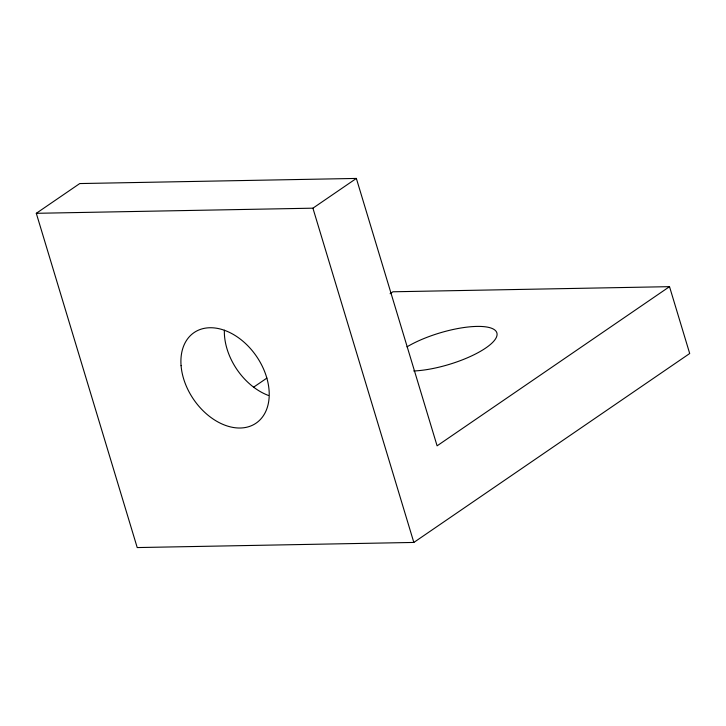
<?xml version="1.0" encoding="UTF-8"?>
<svg xmlns="http://www.w3.org/2000/svg" width="726" height="726" viewBox="0 0 726 726"><rect width="100%" height="100%" fill="white"/><g stroke="black" fill="none" stroke-linecap="round" stroke-linejoin="round"><path stroke-width="1.09" d="M36.3 213.308L79.742 183.56L356.357 178.433L437.097 445.837L669.517 286.661L689.7 353.508L413.838 542.44L137.214 547.567L36.3 213.308L312.915 208.18L356.357 178.433M253.819 387.04L266.887 378.092M390.098 293.703L392.902 291.788L669.517 286.661M312.915 208.18L413.838 542.44M406.987 346.846A54.886 16.417 -16.8 0 1 479.469 326.41A54.886 16.417 -16.8 0 1 485.549 348.144A54.886 16.417 -16.8 0 1 413.738 370.986M268.556 395.507A54.886 38.115 55.6 0 1 224.361 330.203M181.073 365.641A54.886 38.115 55.6 0 0 250.425 426.108A54.886 38.115 55.6 0 0 243.7 341.882A54.886 38.115 55.6 0 0 181.073 365.641"/></g></svg>
